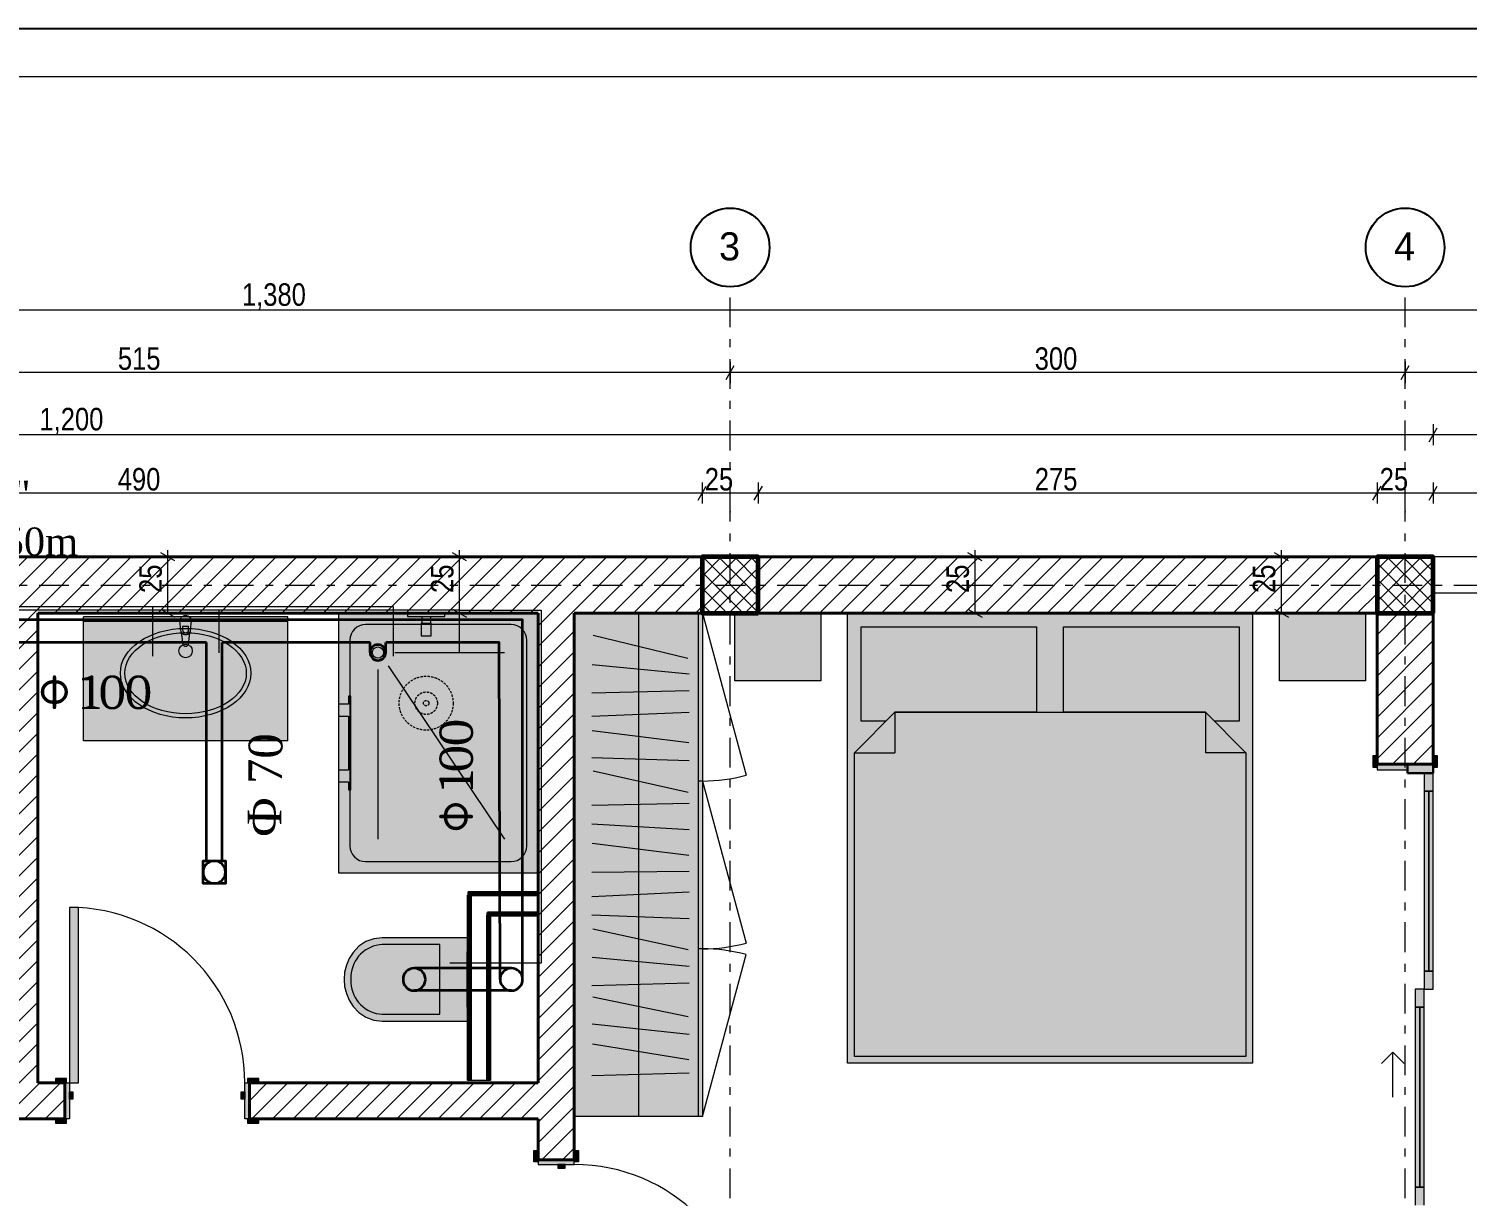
# Model space of a CAD drawing. Extents: x 19704 to 238216, y -31136 to 55916.
# Drawn here: x 65670 to 72063, y 11887 to 17075 of the extents above; entities that cross this region are included whole.
import ezdxf

# ---------------------------------------------------------------- set-up
doc = ezdxf.new("R2010")
doc.units = 0
doc.header["$LTSCALE"] = 5
doc.header["$MEASUREMENT"] = 0
doc.linetypes.add('- Двойно прекъснати линии', pattern=[1093.611073, 529.166651, -211.666656, 141.111112, -211.666656])
doc.linetypes.add('Скрита линия (1)', pattern=[317.5, 211.666667, -105.833333])
for name, color, linetype in [('1 _ Плочи - Основни.Structural - Bearing', 7, 'Continuous'), ('1 _ Преградни_Стени - Външни .Non Structural - Bearing', 7, 'Continuous'), ('4 _ - Фрагмент - Чертежи.2D Elements', 7, 'Continuous'), ('6 _ - Конструктивни оси.Dimensioning', 7, 'Continuous'), ('7 _ - Основни елементи.2D Elements', 7, 'Continuous'), ('Structural - Bearing', 7, 'Continuous')]:
    doc.layers.add(name, color=color, linetype=linetype)
doc.layers.add('2D Drafting - General_Pen_No__5', color=7, linetype='Continuous', lineweight=13, true_color=0x40a5ff)
doc.layers.add('3 _ - Обзавеждане - Вътрешно.Furniture', color=7, linetype='Continuous', true_color=0x6b6157)
doc.layers.add('6 _ - Размери - Основни.Dimensioning', color=7, linetype='Continuous', true_color=0x7a7a7a)
for name, color, linetype, lineweight in [('dimenzija', 7, 'Continuous', 13), ('KANALIZACIJAaa', 5, 'Continuous', 35), ('Text blocks_Pen_No__1', 7, 'Continuous', 13)]:
    doc.layers.add(name, color=color, linetype=linetype, lineweight=lineweight)
doc.styles.add('GENERATED_STYLE_6', font='Cambria Math.ttf')
pattern_1 = [(45, (3052, 9842.58), (-45.961934, 45.961934), [])]
pattern_2 = [(0, (3052, 9842.58), (0, 99.99999), [0, -14.999998])]
pattern_3 = [(45, (3051.997, 9842.58), (-35.355335, 35.355335), []), (135, (3051.997, 9842.58), (35.355335, 35.355335), [])]

# ---------------------------------------------------------------- blocks, each defined once
blk = doc.blocks.new('A$C98b1c6c0')
at = {"layer": '2D Drafting - General_Pen_No__5'}
for p, q in [((-175.9, 7422), (14.1, 7422)), ((14.1, 7422), (14.1, -2200.7)), ((-175.9, 6354.2), (14.1, 6354.2))]:
    blk.add_line(p, q, dxfattribs=at)
at = {"layer": '2D Drafting - General_Pen_No__5', "color": 1}
blk.add_line((-190.9, 6059), (29.1, 6059), dxfattribs=at)
blk.add_lwpolyline([(-3570.9, 2288.9), (29.1, 2288.9), (29.1, 7126.9), (-190.9, 7126.9)], dxfattribs=at)
at = {"layer": 'KANALIZACIJAaa'}
for p, q in [((-130.1, 7024.2), (-130.1, 6367)), ((-130.1, 6297), (-130.1, 4350.2))]:
    blk.add_line(p, q, dxfattribs=at)
at = {"layer": 'KANALIZACIJAaa', "linetype": 'Continuous'}
for p, q in [((-1101, 6367), (-130.1, 6367)), ((-1101, 6297), (-130.1, 6297))]:
    blk.add_line(p, q, dxfattribs=at)
for points in [[(-1627.4, 7702.3), (-30, 7702.3), (-30.1, -736)], [(-1677.4, 7652.3), (-1677.4, 7220.7)], [(-1577.4, 7652.3), (-1577.4, 7220.7)], [(-1627.4, 7602.3), (-130.1, 7598.3), (-130.1, 7094.2)], [(-30, 7216.8), (-30, 7216.8)]]:
    blk.add_lwpolyline(points, dxfattribs=at)
at = {"layer": 'KANALIZACIJAaa'}
for points in [[(-175, 7094.2), (-130.1, 7094.2)], [(-175, 7024.2), (-130.1, 7024.2)]]:
    blk.add_lwpolyline(points, dxfattribs=at)
at = {"layer": 'KANALIZACIJAaa', "flags": 128}
blk.add_lwpolyline([(-1151, 6382), (-1201, 6382), (-1201, 6282), (-1101, 6282), (-1101, 6382)], close=True, dxfattribs=at)
at = {"layer": 'KANALIZACIJAaa', "linetype": 'Continuous'}
for centre in [(-1627.4, 7652.3), (-1627.4, 7220.7), (-1151, 6332)]:
    blk.add_circle(centre, 50, dxfattribs=at)
at = {"layer": 'KANALIZACIJAaa'}
blk.add_circle((-175, 7059.2), 35, dxfattribs=at)
at = {"layer": 'Text blocks_Pen_No__1', "linetype": 'Continuous', "extrusion": (0, 0, -1), "attachment_point": 1, "style": 'GENERATED_STYLE_6'}
for s, insert, char_height, text_direction in [('Ф 100', (-972.6, 7331.9), 150, (1, 0, 0)), ('{\\fTimes New Roman CYR|b0|i0|c204|p18;Ф 70}', (-994.6, 6478.9), 150, (0.999897, 0.014323, 0)), ('Ф 100', (-276.5, 5552.5), 150, (0, 1, 0)), ('{\\fTimes New Roman|b0|i0|c204|p18;ф \\fTimes New Roman|b0|i0|c0|p18;1/2\\fTimes New Roman|b0|i0|c204|p18;"\\PL=\\fTimes New Roman|b0|i0|c0|p18;7.50\\fTimes New Roman|b0|i0|c204|p18;m}', (589, 5027.8), 125, (0, 1, 0))]:
    blk.add_mtext(s, dxfattribs=dict(at, insert=insert, char_height=char_height, text_direction=text_direction))

msp = doc.modelspace()

# ---------------------------------------------------------------- hatches: boundary and pattern name
at = {"layer": '1 _ Преградни_Стени - Външни .Non Structural - Bearing', "linetype": 'Continuous', "lineweight": 0, "true_color": 0xdedede}
for points in [[(67621, 13224.5), (67633, 13224.5), (67621, 13236.5)], [(67621, 13236.5), (67633, 13224.5), (67633, 13236.5)], [(67633, 13224.5), (67933.5, 13224.5), (67933.5, 13236.5), (67633, 13236.5)], [(67621, 13224.5), (67621, 12400.7), (67633, 12400.7), (67633, 13224.5)], [(67709, 13136.5), (67721, 13136.5), (67709, 13148.5)], [(67709, 13148.5), (67721, 13136.5), (67721, 13148.5)], [(67709, 13136.5), (67709, 12400.7), (67721, 12400.7), (67721, 13136.5)], [(67721, 13136.5), (67933.5, 13136.5), (67933.5, 13148.5), (67721, 13148.5)]]:
    msp.add_hatch(color=254, dxfattribs=at).paths.add_polyline_path(points)
at = {"layer": '1 _ Преградни_Стени - Външни .Non Structural - Bearing', "linetype": 'Continuous', "lineweight": 15}
h = msp.add_hatch(dxfattribs=at)
h.set_pattern_fill('8_ГИПС_02_0001', color=256, scale=0.5, style=0, pattern_type=2)
h.set_pattern_definition(pattern_2)
h.paths.add_polyline_path([(67709, 13148.5), (67721, 13136.5), (67721, 13148.5)])
h = msp.add_hatch(dxfattribs=at)
h.set_pattern_fill('8_ГИПС_02_0001', color=256, scale=0.5, style=0, pattern_type=2)
h.set_pattern_definition(pattern_2)
h.paths.add_polyline_path([(67721, 13136.5), (67933.5, 13136.5), (67933.5, 13148.5), (67721, 13148.5)])
at = {"layer": '3 _ - Обзавеждане - Вътрешно.Furniture', "linetype": 'Continuous', "lineweight": 0, "true_color": 0xdedede}
for points in [[(66821, 13911.5), (66821, 14461.5), (65912.2, 14461.5), (65912.2, 13911.5)], [(66391.6, 14444, 1), (66341.6, 14444), (66345.6, 14402.1, 0.12102), (66348.9, 14392.6), (66355.5, 14339.6, 0.882566), (66377.7, 14339.6), (66384.3, 14392.6, 0.12102), (66387.6, 14402.1)], [(67046.5, 14478.1), (67046.5, 13324.1), (67933.5, 13324.1), (67933.5, 14478.1)], [(67353, 14478.1), (67353, 14463.1), (67416, 14463.1), (67416, 14433.1), (67414, 14433.1), (67414, 14378.1), (67458, 14378.1), (67458, 14433.1), (67456, 14433.1), (67456, 14463.1), (67519, 14463.1), (67519, 14478.1)], [(68664.7, 14478.1), (68093.5, 14478.1), (68093.5, 12240.7), (68664.7, 12240.7)], [(69189.9, 14478.1), (68807.5, 14478.1), (68807.5, 14178.1), (69189.9, 14178.1)], [(71109.4, 12478.1), (71109.4, 14478.1), (69309.4, 14478.1), (69309.4, 12478.1)], [(71611.3, 14478.1), (71228.9, 14478.1), (71228.9, 14178.1), (71611.3, 14178.1)], [(69519.4, 14038.1), (70149.4, 14038.1), (70149.4, 14418.1), (69369.4, 14418.1), (69369.4, 13998.1), (69479.4, 13998.1)], [(70269.4, 14038.1), (70899.4, 14038.1), (70939.4, 13998.1), (71049.4, 13998.1), (71049.4, 14418.1), (70269.4, 14418.1)], [(67101.5, 13693.1), (67101.5, 14109.1), (67090.5, 14109.1), (67090.5, 14074.1), (67046.5, 14074.1), (67046.5, 14021.1), (67090.5, 14021.1), (67090.5, 13781.1), (67046.5, 13781.1), (67046.5, 13728.1), (67090.5, 13728.1), (67090.5, 13693.1)], [(70209.4, 12508.1), (70209.4, 14038.1), (69519.4, 14038.1), (69339.4, 13858.1), (69339.4, 12508.1)], [(70209.4, 12508.1), (71079.4, 12508.1), (71079.4, 13858.1), (70899.4, 14038.1), (70209.4, 14038.1)], [(67241, 12665.7), (67621, 12665.7), (67621, 13035.7), (67241, 13035.7), (67203.6, 13031.4), (67168.3, 13018.5), (67136.8, 12998), (67111, 12970.7), (67093.8, 12943.5), (67081.2, 12913.9), (67073.5, 12882.7), (67071, 12850.7), (67073.5, 12818.7), (67081.2, 12787.5), (67093.8, 12757.9), (67111, 12730.7), (67136.8, 12703.4), (67168.3, 12682.9), (67203.6, 12670)], [(67621, 12727.7), (67621, 12973.7), (67616, 12973.7), (67616, 12727.7)]]:
    msp.add_hatch(color=254, dxfattribs=at).paths.add_polyline_path(points)
at = {"layer": 'Structural - Bearing', "linetype": 'Continuous', "lineweight": 15}
h = msp.add_hatch(dxfattribs=at)
h.set_pattern_fill('COMMON_BRICK_0001', color=256, scale=0.5, style=0, pattern_type=2)
h.set_pattern_definition(pattern_1)
h.paths.add_polyline_path([(65710, 12390.7), (65710, 14728.1), (65460, 14728.1), (65460, 12390.7)])
h = msp.add_hatch(dxfattribs=at)
h.set_pattern_fill('COMMON_BRICK_0001', color=256, scale=0.5, style=0, pattern_type=2)
h.set_pattern_definition(pattern_1)
h.paths.add_polyline_path([(65710, 14728.1), (65710, 14478.1), (68662.3, 14478.1), (68662.3, 14728.1)])
at = {"layer": 'Structural - Bearing', "linetype": 'Continuous', "lineweight": 13}
h = msp.add_hatch(dxfattribs=at)
h.set_pattern_fill('1_БЕТОН_СГЛОБЯЕМИ_ЕЛЕМЕН_E7', color=256, scale=0.5, style=0, pattern_type=2)
h.set_pattern_definition(pattern_3)
h.paths.add_polyline_path([(68912.3, 14478.1), (68912.3, 14728.1), (68662.3, 14728.1), (68662.3, 14478.1)])
at = {"layer": 'Structural - Bearing', "linetype": 'Continuous', "lineweight": 15}
h = msp.add_hatch(dxfattribs=at)
h.set_pattern_fill('COMMON_BRICK_0001', color=256, scale=0.5, style=0, pattern_type=2)
h.set_pattern_definition(pattern_1)
h.paths.add_polyline_path([(71662.3, 14728.1), (68912.3, 14728.1), (68912.3, 14478.1), (71662.3, 14478.1)])
at = {"layer": 'Structural - Bearing', "linetype": 'Continuous', "lineweight": 13}
h = msp.add_hatch(dxfattribs=at)
h.set_pattern_fill('1_БЕТОН_СГЛОБЯЕМИ_ЕЛЕМЕН_E7', color=256, scale=0.5, style=0, pattern_type=2)
h.set_pattern_definition(pattern_3)
h.paths.add_polyline_path([(71912.3, 14478.1), (71912.3, 14728.1), (71662.3, 14728.1), (71662.3, 14478.1)])
at = {"layer": 'Structural - Bearing', "linetype": 'Continuous', "lineweight": 15}
h = msp.add_hatch(dxfattribs=at)
h.set_pattern_fill('COMMON_BRICK_0001', color=256, scale=0.5, style=0, pattern_type=2)
h.set_pattern_definition(pattern_1)
h.paths.add_polyline_path([(67933.5, 14478.1), (67933.5, 12048.1), (68093.5, 12048.1), (68093.5, 14478.1)])
h = msp.add_hatch(dxfattribs=at)
h.set_pattern_fill('COMMON_BRICK_0001', color=256, scale=0.5, style=0, pattern_type=2)
h.set_pattern_definition(pattern_1)
h.paths.add_polyline_path([(71912.3, 14478.1), (71662.3, 14478.1), (71662.3, 13807), (71912.3, 13807)])
at = {"layer": 'Structural - Bearing', "linetype": 'Continuous', "lineweight": 0, "true_color": 0xdedede}
for points in [[(71662.3, 13794), (71662.3, 13844), (71643.3, 13844), (71643.3, 13794)], [(71931.3, 13794), (71931.3, 13844), (71912.3, 13844), (71912.3, 13794)], [(71797.3, 13807), (71662.3, 13807), (71662.3, 13782), (71797.3, 13782)], [(71797.3, 13807), (71797.3, 13767), (71912.3, 13767), (71912.3, 13807)], [(71872.3, 13767), (71872.3, 13687), (71912.3, 13687), (71912.3, 13767)], [(71892.3, 12887), (71892.3, 13687), (71872.3, 13687), (71872.3, 12887)], [(71912.3, 12887), (71912.3, 13687), (71892.3, 13687), (71892.3, 12887)], [(65850, 13170.7), (65850, 12390.7), (65890, 12390.7), (65890, 13170.7)], [(71912.3, 12807), (71912.3, 12887), (71872.3, 12887), (71872.3, 12807)], [(71832.3, 12807), (71832.3, 12727), (71872.3, 12727), (71872.3, 12807)], [(71852.3, 11927), (71852.3, 12727), (71832.3, 12727), (71832.3, 11927)], [(71872.3, 11927), (71872.3, 12727), (71852.3, 12727), (71852.3, 11927)], [(65838, 12409.7), (65788, 12409.7), (65788, 12390.7), (65838, 12390.7)], [(66642, 12390.7), (66692, 12390.7), (66692, 12409.7), (66642, 12409.7)], [(65830, 12230.7), (65850, 12230.7), (65850, 12390.7), (65830, 12390.7)], [(65850, 12350.7), (65850, 12318.7), (65866, 12318.7), (65866, 12350.7)], [(66630, 12318.7), (66630, 12350.7), (66614, 12350.7), (66614, 12318.7)], [(66630, 12230.7), (66650, 12230.7), (66650, 12390.7), (66630, 12390.7)], [(65838, 12230.7), (65788, 12230.7), (65788, 12211.7), (65838, 12211.7)], [(66642, 12211.7), (66692, 12211.7), (66692, 12230.7), (66642, 12230.7)], [(67914.5, 12040.1), (67933.5, 12040.1), (67933.5, 12090.1), (67914.5, 12090.1)], [(68093.5, 12040.1), (68112.5, 12040.1), (68112.5, 12090.1), (68093.5, 12090.1)], [(67933.5, 12028.1), (68093.5, 12028.1), (68093.5, 12048.1), (67933.5, 12048.1)], [(68021.5, 12028.1), (68021.5, 12012.1), (68053.5, 12012.1), (68053.5, 12028.1)], [(71872.3, 11847), (71872.3, 11927), (71832.3, 11927), (71832.3, 11847)]]:
    msp.add_hatch(color=254, dxfattribs=at).paths.add_polyline_path(points)
at = {"layer": 'Structural - Bearing', "linetype": 'Continuous', "lineweight": 15}
h = msp.add_hatch(dxfattribs=at)
h.set_pattern_fill('COMMON_BRICK_0001', color=256, scale=0.5, style=0, pattern_type=2)
h.set_pattern_definition(pattern_1)
h.paths.add_polyline_path([(64622, 12390.7), (64622, 12230.7), (65830, 12230.7), (65830, 12390.7)])
h = msp.add_hatch(dxfattribs=at)
h.set_pattern_fill('COMMON_BRICK_0001', color=256, scale=0.5, style=0, pattern_type=2)
h.set_pattern_definition(pattern_1)
h.paths.add_polyline_path([(67933.5, 12390.7), (66650, 12390.7), (66650, 12230.7), (67933.5, 12230.7)])

# ---------------------------------------------------------------- linework, layer by layer
at = {"layer": '1 _ Плочи - Основни.Structural - Bearing', "linetype": 'Continuous', "lineweight": 20, "ltscale": 0.01, "flags": 128}
msp.add_lwpolyline([(71912.3, 7828.1), (73712.3, 7828.1), (73712.3, 14728.1), (71912.3, 14728.1), (59912.3, 14728.1), (59912.3, 7828.1)], close=True, dxfattribs=at)
at = {"layer": '1 _ Преградни_Стени - Външни .Non Structural - Bearing', "linetype": 'Continuous', "lineweight": 35, "ltscale": 0.01}
for p, q in [((67633, 13224.5), (67633, 13148.5)), ((67709, 13224.5), (67633, 13224.5)), ((67633, 13224.5), (67633, 13148.5)), ((67933.5, 13224.5), (67709, 13224.5)), ((67633, 13148.5), (67633, 12400.7)), ((67709, 13148.5), (67709, 13136.5)), ((67709, 13148.5), (67933.5, 13148.5)), ((67709, 13148.5), (67709, 13136.5)), ((67709, 12400.7), (67709, 13136.5))]:
    msp.add_line(p, q, dxfattribs=at)
at = {"layer": '1 _ Преградни_Стени - Външни .Non Structural - Bearing', "linetype": 'Continuous', "lineweight": 15, "ltscale": 0.01, "flags": 128}
for points in [[(67621, 13236.5), (67621, 13224.5)], [(67933.5, 13224.5), (67933.5, 13236.5)], [(67933.5, 13136.5), (67933.5, 13148.5)], [(67633, 12400.7), (67621, 12400.7)], [(67721, 12400.7), (67709, 12400.7)]]:
    msp.add_lwpolyline(points, dxfattribs=at)
at = {"layer": '1 _ Преградни_Стени - Външни .Non Structural - Bearing', "linetype": 'Continuous', "lineweight": 35, "ltscale": 0.01, "flags": 128}
for points in [[(67933.5, 13236.5), (67621, 13236.5)], [(67621, 13224.5), (67621, 12400.7)], [(67721, 13136.5), (67933.5, 13136.5)], [(67721, 12400.7), (67721, 13136.5)]]:
    msp.add_lwpolyline(points, dxfattribs=at)
at = {"layer": '1 _ Преградни_Стени - Външни .Non Structural - Bearing', "linetype": 'Continuous', "lineweight": 13, "ltscale": 0.01, "flags": 128}
for points in [[(67933.5, 13148.5), (67933.5, 13224.5)], [(67709, 12400.7), (67633, 12400.7)]]:
    msp.add_lwpolyline(points, dxfattribs=at)
at = {"layer": '2D Drafting - General_Pen_No__5', "linetype": 'Continuous'}
msp.add_lwpolyline([(67584.3, 14492.2), (67947, 14492.2), (67947, 12922.5), (67540.5, 12922.5)], dxfattribs=at)
at = {"layer": '3 _ - Обзавеждане - Вътрешно.Furniture', "linetype": 'Continuous', "lineweight": 20, "ltscale": 0.01}
for p, q in [((66821, 14461.5), (65912.2, 14461.5)), ((65912.2, 13911.5), (65912.2, 14461.5)), ((66821, 13911.5), (66821, 14461.5)), ((67416, 14463.1), (67456, 14463.1)), ((68379.1, 14478.1), (68379.1, 12240.7)), ((68644.7, 14478.1), (68644.7, 12240.7)), ((68664.7, 14478.1), (68644.7, 14478.1)), ((68664.7, 14478.1), (68857.7, 13757.7)), ((68807.5, 14178.1), (68807.5, 14478.1)), ((68807.5, 14478.1), (69189.9, 14478.1)), ((69189.9, 14478.1), (69189.9, 14178.1)), ((69309.4, 12478.1), (69309.4, 14478.1)), ((69309.4, 14478.1), (71109.4, 14478.1)), ((71109.4, 14478.1), (71109.4, 12478.1)), ((71228.9, 14178.1), (71228.9, 14478.1)), ((71228.9, 14478.1), (71611.3, 14478.1)), ((71611.3, 14478.1), (71611.3, 14178.1)), ((66821, 14441.5), (65912.2, 14441.5)), ((66353, 14419.1), (66353, 14404.2)), ((66380.2, 14419.1), (66353, 14419.1)), ((66380.2, 14404.2), (66380.2, 14419.1)), ((67813.5, 14428.1), (67166.5, 14428.1)), ((67416, 14433.1), (67456, 14433.1)), ((67096.5, 14358.1), (67096.5, 13444.1)), ((67883.5, 13444.1), (67883.5, 14358.1)), ((68599.6, 14277.3), (68178.7, 14379)), ((67296.5, 14303.1), (67783.5, 14303.1)), ((67221.5, 14228.1), (67221.5, 13474.1)), ((67267.2, 14243.7), (67783.5, 13474.1)), ((68604.6, 14207.5), (68173.6, 14248.8)), ((68605.6, 14133.7), (68172.7, 14122.6)), ((69189.9, 14178.1), (68807.5, 14178.1)), ((71611.3, 14178.1), (71228.9, 14178.1)), ((68605.5, 14036.6), (68172.8, 14019.7)), ((69339.4, 13858.1), (69519.4, 14038.1)), ((69519.4, 14038.1), (70209.4, 14038.1)), ((69519.4, 14038.1), (69519.4, 13858.1)), ((70209.4, 14038.1), (70899.4, 14038.1)), ((70899.4, 14038.1), (71079.4, 13858.1)), ((70899.4, 14038.1), (70899.4, 13858.1)), ((68604, 13901.5), (68174.3, 13954.8)), ((66821, 13911.5), (65912.2, 13911.5)), ((68605.5, 13821.3), (68172.7, 13835)), ((69339.4, 12508.1), (69339.4, 13858.1)), ((69339.4, 13858.1), (69519.4, 13858.1)), ((71079.4, 13858.1), (70899.4, 13858.1)), ((71079.4, 13858.1), (71079.4, 12508.1)), ((68600.4, 13681), (68177.8, 13775.3)), ((68664.7, 13732.3), (68644.7, 13732.3)), ((68664.7, 13732.3), (68857.7, 13011.9)), ((68605.6, 13632.6), (68172.7, 13623.7)), ((68605.2, 13515.2), (68173, 13541.1)), ((68604, 13401.8), (68174.2, 13454.5)), ((67166.5, 13374.1), (67813.5, 13374.1)), ((68605.6, 13329.9), (68172.6, 13326.4)), ((68605.4, 13238.1), (68172.8, 13218.2)), ((68605.5, 13119.6), (68172.8, 13136.7)), ((68600.8, 12982.6), (68177.5, 13073.7)), ((67496.1, 13005.7), (67241.1, 13005.7)), ((67496.1, 12850.7), (67496.1, 13005.7)), ((68664.7, 12986.5), (68644.7, 12986.5)), ((68604.7, 12907.7), (68173.6, 12948.6)), ((68664.7, 12240.7), (68857.7, 12961.1)), ((67101.8, 12866.3), (67101.8, 12835.1)), ((67496.1, 12695.7), (67496.1, 12850.7)), ((68605.6, 12834), (68172.7, 12822.2)), ((68601.2, 12684.6), (68177, 12771.7)), ((67241.1, 12695.7), (67496.1, 12695.7)), ((68604.4, 12605.4), (68173.8, 12650.9)), ((68602.9, 12493.7), (68175.4, 12562.6)), ((71109.4, 12478.1), (69309.4, 12478.1)), ((70209.4, 12508.1), (69339.4, 12508.1)), ((71079.4, 12508.1), (70209.4, 12508.1)), ((68605.5, 12434.3), (68172.7, 12422))]:
    msp.add_line(p, q, dxfattribs=at)
at = {"layer": '3 _ - Обзавеждане - Вътрешно.Furniture', "linetype": 'Continuous', "lineweight": 20, "ltscale": 0.01, "flags": 128}
msp.add_lwpolyline([(66391.6, 14444), (66387.6, 14402.1, -0.12102), (66384.3, 14392.6), (66377.7, 14339.6, -0.882566), (66355.5, 14339.6), (66348.9, 14392.6, -0.12102), (66345.6, 14402.1), (66341.6, 14444, -1)], format="xyb", close=True, dxfattribs=at)
for points in [[(67046.5, 14478.1), (67046.5, 13324.1), (67933.5, 13324.1), (67933.5, 14478.1)], [(67353, 14478.1), (67353, 14463.1), (67416, 14463.1), (67416, 14433.1), (67414, 14433.1), (67414, 14378.1), (67458, 14378.1), (67458, 14433.1), (67456, 14433.1), (67456, 14463.1), (67519, 14463.1), (67519, 14478.1)], [(68664.7, 14478.1), (68664.7, 12240.7), (68093.5, 12240.7), (68093.5, 14478.1)], [(69519.4, 14038.1), (69479.4, 13998.1), (69369.4, 13998.1), (69369.4, 14418.1), (70149.4, 14418.1), (70149.4, 14038.1)], [(70269.4, 14038.1), (70269.4, 14418.1), (71049.4, 14418.1), (71049.4, 13998.1), (70939.4, 13998.1), (70899.4, 14038.1)], [(67101.5, 13693.1), (67101.5, 14109.1), (67090.5, 14109.1), (67090.5, 14074.1), (67046.5, 14074.1), (67046.5, 14021.1), (67090.5, 14021.1), (67090.5, 13781.1), (67046.5, 13781.1), (67046.5, 13728.1), (67090.5, 13728.1), (67090.5, 13693.1)], [(67241, 12665.7), (67621, 12665.7), (67621, 13035.7), (67241, 13035.7), (67203.6, 13031.4), (67168.3, 13018.5), (67136.8, 12998), (67111, 12970.7), (67093.8, 12943.5), (67081.2, 12913.9), (67073.5, 12882.7), (67071, 12850.7), (67073.5, 12818.7), (67081.2, 12787.5), (67093.8, 12757.9), (67111, 12730.7), (67136.8, 12703.4), (67168.3, 12682.9), (67203.6, 12670)], [(67621, 12727.7), (67621, 12973.7), (67616, 12973.7), (67616, 12727.7)]]:
    msp.add_lwpolyline(points, close=True, dxfattribs=at)
at = {"layer": '3 _ - Обзавеждане - Вътрешно.Furniture', "linetype": 'Continuous', "lineweight": 20, "ltscale": 0.01}
for centre, radius in [((66366.6, 14310.3), 30), ((67221.5, 14303.1), 25)]:
    msp.add_circle(centre, radius, dxfattribs=at)
at = {"layer": '3 _ - Обзавеждане - Вътрешно.Furniture', "linetype": 'Скрита линия (1)', "lineweight": 20, "ltscale": 0.01}
for radius in [120, 50, 12]:
    msp.add_circle((67436, 14078.1), radius, dxfattribs=at)
at = {"layer": '3 _ - Обзавеждане - Вътрешно.Furniture', "linetype": 'Continuous', "lineweight": 20, "ltscale": 0.01}
for centre, radius, start, end in [((66366.6, 14404), 21.1, 212.77103, 327.22897), ((66366.6, 14404.2), 13.6, 180, 0), ((67166.5, 14358.1), 70, 90, 180), ((67813.5, 14358.1), 70, 0, 90), ((68664.7, 14478.1), 745.8, 270, 285), ((67166.5, 13444.1), 70, 180, 270), ((67813.5, 13444.1), 70, 270, 0), ((67247.8, 12859.6), 146.2, 92.66001, 177.38831), ((68664.7, 13732.3), 745.8, 270, 285), ((68664.7, 12240.7), 745.8, 75, 90), ((67247.8, 12841.8), 146.2, 182.61169, 267.33999)]:
    msp.add_arc(centre, radius, start, end, dxfattribs=at)
for major_axis, ratio in [((290, 0), 0.686667), ((270, 0), 0.666667)]:
    msp.add_ellipse((66366.6, 14211.5), major_axis=major_axis, ratio=ratio, dxfattribs=at)
at = {"layer": '4 _ - Фрагмент - Чертежи.2D Elements', "linetype": 'Continuous', "lineweight": 25, "ltscale": 0.01}
msp.add_lwpolyline([(75801.4, 17075.4), (54801.4, 17075.4)], dxfattribs=at)
at = {"layer": '6 _ - Конструктивни оси.Dimensioning', "linetype": '- Двойно прекъснати линии', "lineweight": 13, "ltscale": 0.05}
for p, q in [((68787, 14928.4), (68787, 15928.4)), ((71787, 14928.4), (71787, 15928.4)), ((68787, 7503.9), (68787, 14928.4)), ((71787, 7503.9), (71787, 14928.4)), ((59427.6, 14603.1), (74113, 14603.1))]:
    msp.add_line(p, q, dxfattribs=at)
at = {"layer": '6 _ - Конструктивни оси.Dimensioning', "linetype": 'Continuous', "lineweight": 25, "ltscale": 0.01}
for centre in [(68787, 16103.4), (71787, 16103.4)]:
    msp.add_circle(centre, 175, dxfattribs=at)
at = {"layer": '6 _ - Конструктивни оси.Dimensioning', "linetype": '- Двойно прекъснати линии', "lineweight": 13, "ltscale": 0.01}
for p in [(68787, 14928.4), (68787, 14928.4), (71787, 14928.4), (71787, 14928.4)]:
    msp.add_point(p, dxfattribs=at)
at = {"layer": '6 _ - Размери - Основни.Dimensioning', "linetype": 'Continuous', "lineweight": 20, "ltscale": 0.01}
for p, q in [((73712.3, 15824.6), (59912.3, 15824.6)), ((68787, 15547.9), (63637, 15547.9)), ((68768.9, 15516.7), (68805, 15579.2)), ((68787, 15594.8), (68787, 15501)), ((71787, 15547.9), (68787, 15547.9)), ((71768.9, 15516.7), (71805, 15579.2)), ((71787, 15594.8), (71787, 15501)), ((73712.3, 15547.9), (71787, 15547.9)), ((71894.3, 15239.9), (71930.3, 15302.4)), ((71912.3, 15318.1), (71912.3, 15224.3)), ((71912.3, 15271.2), (59912.3, 15271.2)), ((73712.3, 15271.2), (71912.3, 15271.2)), ((68644.3, 14980.5), (68680.3, 15043)), ((68662.3, 15058.6), (68662.3, 14964.9)), ((68894.3, 14980.5), (68930.3, 15043)), ((68912.3, 15058.6), (68912.3, 14964.9)), ((71644.3, 14980.5), (71680.3, 15043)), ((71662.3, 15058.6), (71662.3, 14964.9)), ((71894.3, 14980.5), (71930.3, 15043)), ((71912.3, 15058.6), (71912.3, 14964.9)), ((68662.3, 15011.8), (63760, 15011.8)), ((68912.3, 15011.8), (68662.3, 15011.8)), ((71662.3, 15011.8), (68912.3, 15011.8)), ((71912.3, 15011.8), (71662.3, 15011.8)), ((73712.3, 15011.8), (71912.3, 15011.8)), ((66335, 14728.1), (66241.3, 14728.1)), ((66319.4, 14710.1), (66256.9, 14746.2)), ((66288.1, 14728.1), (66288.1, 14758.7)), ((66288.1, 14478.1), (66288.1, 14728.1)), ((67631.2, 14728.1), (67537.5, 14728.1)), ((67615.6, 14710.1), (67553.1, 14746.2)), ((67584.3, 14728.1), (67584.3, 14758.7)), ((67584.3, 14478.1), (67584.3, 14728.1)), ((69922.4, 14728.1), (69828.7, 14728.1)), ((69906.8, 14710.1), (69844.3, 14746.2)), ((69875.6, 14728.1), (69875.6, 14758.7)), ((69875.6, 14478.1), (69875.6, 14728.1)), ((71284.1, 14728.1), (71190.4, 14728.1)), ((71268.5, 14710.1), (71206, 14746.2)), ((71237.3, 14728.1), (71237.3, 14758.7)), ((71237.3, 14478.1), (71237.3, 14728.1)), ((66335, 14478.1), (66241.3, 14478.1)), ((66256.9, 14496.2), (66319.4, 14460.1)), ((67631.2, 14478.1), (67537.5, 14478.1)), ((67553.1, 14496.2), (67615.6, 14460.1)), ((69922.4, 14478.1), (69828.7, 14478.1)), ((69844.3, 14496.2), (69906.8, 14460.1)), ((71284.1, 14478.1), (71190.4, 14478.1)), ((71206, 14496.2), (71268.5, 14460.1))]:
    msp.add_line(p, q, dxfattribs=at)
at = {"layer": '7 _ - Основни елементи.2D Elements', "linetype": 'Continuous', "lineweight": 20, "ltscale": 0.2, "flags": 128}
msp.add_lwpolyline([(56051.4, 16863.5), (75548.8, 16863.5), (75548.8, 2441), (56051.4, 2441)], close=True, dxfattribs=at)
at = {"layer": 'Structural - Bearing', "linetype": 'Continuous', "lineweight": 20, "ltscale": 0.01}
for p, q in [((71662.3, 13844), (71643.3, 13844)), ((71643.3, 13844), (71643.3, 13794)), ((71662.3, 13794), (71662.3, 13844)), ((71931.3, 13844), (71912.3, 13844)), ((71912.3, 13844), (71912.3, 13794)), ((71931.3, 13794), (71931.3, 13844)), ((71643.3, 13794), (71662.3, 13794)), ((71797.3, 13807), (71662.3, 13807)), ((71662.3, 13807), (71662.3, 13782)), ((71662.3, 13782), (71797.3, 13782)), ((71797.3, 13782), (71797.3, 13807)), ((71872.3, 13767), (71872.3, 13687)), ((71912.3, 13767), (71872.3, 13767)), ((71912.3, 13794), (71931.3, 13794)), ((71912.3, 13687), (71912.3, 13767)), ((71872.3, 13687), (71912.3, 13687)), ((71892.3, 12887), (71892.3, 13687)), ((71912.3, 12887), (71872.3, 12887)), ((71872.3, 12887), (71872.3, 12807)), ((71912.3, 12807), (71912.3, 12887)), ((71832.3, 12807), (71832.3, 12727)), ((71872.3, 12807), (71832.3, 12807)), ((71872.3, 12807), (71912.3, 12807)), ((71872.3, 12727), (71872.3, 12807)), ((71832.3, 12727), (71872.3, 12727)), ((71852.3, 11927), (71852.3, 12727)), ((71872.3, 11927), (71832.3, 11927)), ((71832.3, 11927), (71832.3, 11847)), ((71872.3, 11847), (71872.3, 11927))]:
    msp.add_line(p, q, dxfattribs=at)
at = {"layer": 'Structural - Bearing', "linetype": 'Continuous', "lineweight": 40, "ltscale": 0.01}
for p, q in [((71662.3, 13807), (71662.3, 13844)), ((71662.3, 13807), (71662.3, 13844)), ((71662.3, 13807), (71662.3, 13844)), ((71912.3, 13807), (71912.3, 13844)), ((71912.3, 13807), (71912.3, 13844)), ((71912.3, 13807), (71912.3, 13844)), ((71797.3, 13807), (71662.3, 13807)), ((71797.3, 13807), (71662.3, 13807)), ((71797.3, 13807), (71662.3, 13807)), ((71912.3, 13807), (71797.3, 13807)), ((71912.3, 13807), (71797.3, 13807)), ((71912.3, 13807), (71797.3, 13807)), ((65830, 12390.7), (65788, 12390.7)), ((65830, 12390.7), (65788, 12390.7)), ((65830, 12390.7), (65788, 12390.7)), ((65830, 12390.7), (65830, 12230.7)), ((65830, 12390.7), (65830, 12230.7)), ((65830, 12390.7), (65830, 12230.7)), ((66650, 12390.7), (66692, 12390.7)), ((66650, 12390.7), (66650, 12230.7)), ((66650, 12390.7), (66650, 12230.7)), ((66650, 12390.7), (66650, 12230.7)), ((66650, 12390.7), (66692, 12390.7)), ((66650, 12390.7), (66692, 12390.7)), ((65830, 12230.7), (65788, 12230.7)), ((65830, 12230.7), (65788, 12230.7)), ((65830, 12230.7), (65788, 12230.7)), ((66650, 12230.7), (66692, 12230.7)), ((66650, 12230.7), (66692, 12230.7)), ((66650, 12230.7), (66692, 12230.7)), ((67933.5, 12048.1), (67933.5, 12090.1)), ((67933.5, 12048.1), (67933.5, 12090.1)), ((67933.5, 12048.1), (67933.5, 12090.1)), ((68093.5, 12048.1), (68093.5, 12090.1)), ((68093.5, 12048.1), (68093.5, 12090.1)), ((68093.5, 12048.1), (68093.5, 12090.1)), ((68093.5, 12048.1), (67933.5, 12048.1)), ((68093.5, 12048.1), (67933.5, 12048.1)), ((68093.5, 12048.1), (67933.5, 12048.1))]:
    msp.add_line(p, q, dxfattribs=at)
at = {"layer": 'Structural - Bearing', "linetype": 'Continuous', "lineweight": 30, "ltscale": 0.01}
for p, q in [((71797.3, 13807), (71912.3, 13807)), ((71797.3, 13767), (71797.3, 13807)), ((71912.3, 13767), (71797.3, 13767)), ((71912.3, 13807), (71912.3, 13767))]:
    msp.add_line(p, q, dxfattribs=at)
at = {"layer": 'Structural - Bearing', "linetype": 'Continuous', "lineweight": 15, "ltscale": 0.01}
for p, q in [((65850, 13170.7), (65850, 12390.7)), ((65890, 13170.7), (65850, 13170.7)), ((65890, 12390.7), (65890, 13170.7)), ((65830, 12230.7), (65830, 12390.7)), ((65830, 12390.7), (65850, 12390.7)), ((65850, 12390.7), (65850, 12230.7)), ((65850, 12390.7), (65890, 12390.7)), ((65850, 12350.7), (65866, 12350.7)), ((65850, 12318.7), (65850, 12350.7)), ((65866, 12350.7), (65866, 12318.7)), ((66614, 12318.7), (66614, 12350.7)), ((66614, 12350.7), (66630, 12350.7)), ((66630, 12230.7), (66630, 12390.7)), ((66630, 12390.7), (66650, 12390.7)), ((66630, 12350.7), (66630, 12318.7)), ((66650, 12390.7), (66650, 12230.7)), ((65866, 12318.7), (65850, 12318.7)), ((66630, 12318.7), (66614, 12318.7)), ((65850, 12230.7), (65830, 12230.7)), ((66650, 12230.7), (66630, 12230.7)), ((68093.5, 12048.1), (67933.5, 12048.1)), ((67933.5, 12048.1), (67933.5, 12028.1)), ((67933.5, 12028.1), (68093.5, 12028.1)), ((68021.5, 12028.1), (68021.5, 12012.1)), ((68053.5, 12028.1), (68021.5, 12028.1)), ((68053.5, 12012.1), (68053.5, 12028.1)), ((68093.5, 12028.1), (68093.5, 12048.1)), ((68021.5, 12012.1), (68053.5, 12012.1))]:
    msp.add_line(p, q, dxfattribs=at)
at = {"layer": 'Structural - Bearing', "linetype": 'Continuous', "lineweight": 18, "ltscale": 0.01}
for p, q in [((71732.3, 12527), (71682.3, 12477)), ((71732.3, 12327), (71732.3, 12527)), ((71732.3, 12527), (71782.3, 12477)), ((65838, 12409.7), (65788, 12409.7)), ((65788, 12409.7), (65788, 12390.7)), ((65838, 12390.7), (65838, 12409.7)), ((66692, 12409.7), (66642, 12409.7)), ((66642, 12409.7), (66642, 12390.7)), ((66692, 12390.7), (66692, 12409.7)), ((65788, 12390.7), (65838, 12390.7)), ((66642, 12390.7), (66692, 12390.7)), ((65838, 12230.7), (65788, 12230.7)), ((65788, 12230.7), (65788, 12211.7)), ((65838, 12211.7), (65838, 12230.7)), ((66692, 12230.7), (66642, 12230.7)), ((66642, 12230.7), (66642, 12211.7)), ((66692, 12211.7), (66692, 12230.7)), ((65788, 12211.7), (65838, 12211.7)), ((66642, 12211.7), (66692, 12211.7)), ((67914.5, 12040.1), (67914.5, 12090.1)), ((67914.5, 12090.1), (67933.5, 12090.1)), ((67933.5, 12090.1), (67933.5, 12040.1)), ((68093.5, 12040.1), (68093.5, 12090.1)), ((68093.5, 12090.1), (68112.5, 12090.1)), ((68112.5, 12090.1), (68112.5, 12040.1)), ((67933.5, 12040.1), (67914.5, 12040.1)), ((68112.5, 12040.1), (68093.5, 12040.1))]:
    msp.add_line(p, q, dxfattribs=at)
at = {"layer": 'Structural - Bearing', "linetype": 'Continuous', "lineweight": 40, "ltscale": 0.01, "flags": 128}
for points in [[(65710, 14728.1), (65460, 14728.1)], [(68662.3, 14728.1), (65710, 14728.1)], [(71662.3, 14728.1), (68912.3, 14728.1)], [(65710, 14478.1), (67933.5, 14478.1)], [(65710, 12390.7), (65710, 14478.1)], [(67933.5, 14478.1), (67933.5, 12390.7)], [(68093.5, 14478.1), (68662.3, 14478.1)], [(68093.5, 12048.1), (68093.5, 14478.1)], [(68912.3, 14478.1), (71662.3, 14478.1)], [(71662.3, 14478.1), (71662.3, 13807)], [(71912.3, 13807), (71912.3, 14478.1)], [(65830, 12390.7), (65710, 12390.7)], [(67933.5, 12390.7), (66650, 12390.7)], [(64622, 12230.7), (65830, 12230.7)], [(66650, 12230.7), (67933.5, 12230.7)], [(67933.5, 12230.7), (67933.5, 12048.1)]]:
    msp.add_lwpolyline(points, dxfattribs=at)
at = {"layer": 'Structural - Bearing', "linetype": 'Continuous', "lineweight": 60, "ltscale": 0.01, "flags": 128}
for points in [[(68912.3, 14478.1), (68912.3, 14728.1), (68662.3, 14728.1), (68662.3, 14478.1)], [(71912.3, 14478.1), (71912.3, 14728.1), (71662.3, 14728.1), (71662.3, 14478.1)]]:
    msp.add_lwpolyline(points, close=True, dxfattribs=at)
at = {"layer": 'Structural - Bearing', "linetype": 'Continuous', "lineweight": 20, "ltscale": 0.01, "flags": 128}
for points in [[(73552.3, 14728.1), (71912.3, 14728.1)], [(71912.3, 14568.1), (73552.3, 14568.1)]]:
    msp.add_lwpolyline(points, dxfattribs=at)
for points in [[(71892.3, 12887), (71892.3, 13687), (71872.3, 13687), (71872.3, 12887)], [(71912.3, 12887), (71912.3, 13687), (71892.3, 13687), (71892.3, 12887)], [(71852.3, 11927), (71852.3, 12727), (71832.3, 12727), (71832.3, 11927)], [(71872.3, 11927), (71872.3, 12727), (71852.3, 12727), (71852.3, 11927)]]:
    msp.add_lwpolyline(points, close=True, dxfattribs=at)
at = {"layer": 'Structural - Bearing', "linetype": 'Continuous', "lineweight": 15, "ltscale": 0.01}
for centre in [(65850, 12390.7), (68093.5, 11248.1)]:
    msp.add_arc(centre, 780, 0, 90, dxfattribs=at)

# ---------------------------------------------------------------- block references
at = {"layer": 'dimenzija', "ltscale": 50, "xscale": -1, "rotation": 269.9999940705241}
msp.add_blockref('A$C98b1c6c0', (60162.3, 14478.1), dxfattribs=at)

# ---------------------------------------------------------------- texts
at = {"layer": '6 _ - Конструктивни оси.Dimensioning', "linetype": 'Continuous', "lineweight": 13, "char_height": 125, "attachment_point": 1, "style": 'GENERATED_STYLE_6'}
for s, insert in [('\\A1;{\\pql;\\pt0;\\fCentury Gothic|b0|i0|c0|p34;3}', (68738.1, 16170.9)), ('\\A1;{\\pql;\\pt0;\\fCentury Gothic|b0|i0|c0|p34;4}', (71738.1, 16170.9))]:
    msp.add_mtext(s, dxfattribs=dict(at, insert=insert))
at = {"layer": '6 _ - Размери - Основни.Dimensioning', "linetype": 'Continuous', "lineweight": 35, "char_height": 100, "attachment_point": 7, "style": 'GENERATED_STYLE_6'}
for s, insert in [('\\A1;{\\W0.850000x;\\pql;\\fCentury Gothic|b0|i0|c0|p34;1,380}', (66616.9, 15825.6)), ('\\A1;{\\W0.850000x;\\pql;\\fCentury Gothic|b0|i0|c0|p34;515}', (66065.7, 15558.2)), ('\\A1;{\\W0.850000x;\\pql;\\fCentury Gothic|b0|i0|c0|p34;300}', (70140.7, 15558.2)), ('\\A1;{\\W0.850000x;\\pql;\\fCentury Gothic|b0|i0|c0|p34;1,200}', (65716.9, 15272.1)), ('\\A1;{\\W0.850000x;\\pql;\\fCentury Gothic|b0|i0|c0|p34;490}', (66064.9, 15022)), ('\\A1;{\\W0.850000x;\\pql;\\fCentury Gothic|b0|i0|c0|p34;25}', (68674.3, 15022)), ('\\A1;{\\W0.850000x;\\pql;\\fCentury Gothic|b0|i0|c0|p34;275}', (70141.1, 15022)), ('\\A1;{\\W0.850000x;\\pql;\\fCentury Gothic|b0|i0|c0|p34;25}', (71674.3, 15022))]:
    msp.add_mtext(s, dxfattribs=dict(at, insert=insert))
at = {"layer": '6 _ - Размери - Основни.Dimensioning', "linetype": 'Continuous', "lineweight": 35, "char_height": 100, "attachment_point": 7, "rotation": 90, "style": 'GENERATED_STYLE_6'}
for insert in [(66262.3, 14567.8), (67558.5, 14567.8), (69849.7, 14567.8), (71211.4, 14567.8)]:
    msp.add_mtext('\\A1;{\\W0.850000x;\\pql;\\fCentury Gothic|b0|i0|c0|p34;25}', dxfattribs=dict(at, insert=insert))

doc.saveas('drawing.dxf')
